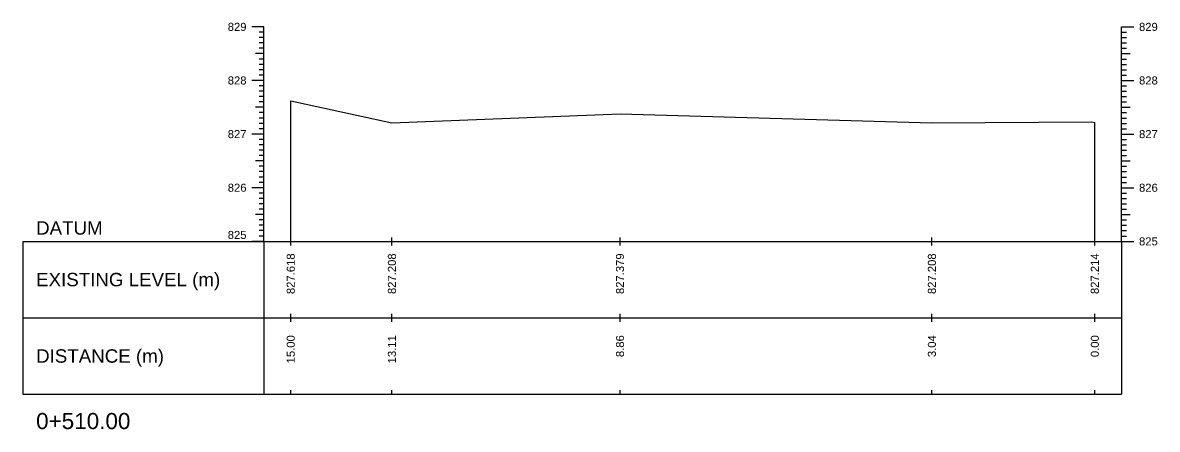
# Model space of a CAD drawing. Header units: millimetres. Extents: x 2757 to 35141, y 547 to 28513.
# Drawn here: x 32929.4 to 33141, y 26750.7 to 26826.6 of the extents above; entities that cross this region are included whole.
import ezdxf
from ezdxf.enums import TextEntityAlignment as Align

# ---------------------------------------------------------------- set-up
doc = ezdxf.new("R2010")
doc.units = ezdxf.units.MM
doc.layers.add('CS_Drawing', color=7, linetype='Continuous')
doc.layers.add('GL', color=3, linetype='Continuous')
doc.styles.get("Standard").update_dxf_attribs({"font": 'arial.ttf'})

msp = doc.modelspace()

# ---------------------------------------------------------------- linework, layer by layer
at = {"layer": 'CS_Drawing'}
for p, q in [((32974.35008, 26825.79126), (32972.10008, 26825.79126)), ((32974.35008, 26825.79126), (32972.77508, 26825.79126)), ((32974.35008, 26785.79126), (32974.35008, 26825.79126)), ((33134.3499, 26825.79126), (33136.5999, 26825.79126)), ((33134.3499, 26825.79126), (33135.9249, 26825.79126)), ((33134.3499, 26785.79126), (33134.3499, 26825.79126)), ((32974.35008, 26824.79126), (32973.45008, 26824.79126)), ((32974.35008, 26823.79126), (32973.45008, 26823.79126)), ((33134.3499, 26824.79126), (33135.2499, 26824.79126)), ((33134.3499, 26823.79126), (33135.2499, 26823.79126)), ((32974.35008, 26822.79126), (32973.45008, 26822.79126)), ((32974.35008, 26821.79126), (32973.45008, 26821.79126)), ((33134.3499, 26822.79126), (33135.2499, 26822.79126)), ((33134.3499, 26821.79126), (33135.2499, 26821.79126)), ((32974.35008, 26820.79126), (32972.77508, 26820.79126)), ((32974.35008, 26820.79126), (32973.45008, 26820.79126)), ((32974.35008, 26819.79126), (32973.45008, 26819.79126)), ((33134.3499, 26820.79126), (33135.9249, 26820.79126)), ((33134.3499, 26820.79126), (33135.2499, 26820.79126)), ((33134.3499, 26819.79126), (33135.2499, 26819.79126)), ((32974.35008, 26818.79126), (32973.45008, 26818.79126)), ((32974.35008, 26817.79126), (32973.45008, 26817.79126)), ((33134.3499, 26818.79126), (33135.2499, 26818.79126)), ((33134.3499, 26817.79126), (33135.2499, 26817.79126)), ((32974.35008, 26815.79126), (32972.10008, 26815.79126)), ((32974.35008, 26815.79126), (32972.77508, 26815.79126)), ((32974.35008, 26816.79126), (32973.45008, 26816.79126)), ((32974.35008, 26815.79126), (32973.45008, 26815.79126)), ((33134.3499, 26816.79126), (33135.2499, 26816.79126)), ((33134.3499, 26815.79126), (33136.5999, 26815.79126)), ((33134.3499, 26815.79126), (33135.9249, 26815.79126)), ((33134.3499, 26815.79126), (33135.2499, 26815.79126)), ((32974.35008, 26814.79126), (32973.45008, 26814.79126)), ((32974.35008, 26813.79126), (32973.45008, 26813.79126)), ((33134.3499, 26814.79126), (33135.2499, 26814.79126)), ((33134.3499, 26813.79126), (33135.2499, 26813.79126)), ((32974.35008, 26810.79126), (32972.77508, 26810.79126)), ((32974.35008, 26812.79126), (32973.45008, 26812.79126)), ((32974.35008, 26811.79126), (32973.45008, 26811.79126)), ((32974.35008, 26810.79126), (32973.45008, 26810.79126)), ((32979.35008, 26785.79126), (32979.35008, 26811.97126)), ((33134.3499, 26812.79126), (33135.2499, 26812.79126)), ((33134.3499, 26811.79126), (33135.2499, 26811.79126)), ((33134.3499, 26810.79126), (33135.9249, 26810.79126)), ((33134.3499, 26810.79126), (33135.2499, 26810.79126)), ((32974.35008, 26809.79126), (32973.45008, 26809.79126)), ((32974.35008, 26808.79126), (32973.45008, 26808.79126)), ((33134.3499, 26809.79126), (33135.2499, 26809.79126)), ((33134.3499, 26808.79126), (33135.2499, 26808.79126)), ((32974.35008, 26807.79126), (32973.45008, 26807.79126)), ((32974.35008, 26806.79126), (32973.45008, 26806.79126)), ((33129.3499, 26785.79126), (33129.3499, 26807.93126)), ((33134.3499, 26807.79126), (33135.2499, 26807.79126)), ((33134.3499, 26806.79126), (33135.2499, 26806.79126)), ((32974.35008, 26805.79126), (32972.10008, 26805.79126)), ((32974.35008, 26805.79126), (32972.77508, 26805.79126)), ((32974.35008, 26805.79126), (32973.45008, 26805.79126)), ((32974.35008, 26804.79126), (32973.45008, 26804.79126)), ((33134.3499, 26805.79126), (33136.5999, 26805.79126)), ((33134.3499, 26805.79126), (33135.9249, 26805.79126)), ((33134.3499, 26805.79126), (33135.2499, 26805.79126)), ((33134.3499, 26804.79126), (33135.2499, 26804.79126)), ((32974.35008, 26803.79126), (32973.45008, 26803.79126)), ((32974.35008, 26802.79126), (32973.45008, 26802.79126)), ((33134.3499, 26803.79126), (33135.2499, 26803.79126)), ((33134.3499, 26802.79126), (33135.2499, 26802.79126)), ((32974.35008, 26800.79126), (32972.77508, 26800.79126)), ((32974.35008, 26801.79126), (32973.45008, 26801.79126)), ((32974.35008, 26800.79126), (32973.45008, 26800.79126)), ((33134.3499, 26801.79126), (33135.2499, 26801.79126)), ((33134.3499, 26800.79126), (33135.9249, 26800.79126)), ((33134.3499, 26800.79126), (33135.2499, 26800.79126)), ((32974.35008, 26799.79126), (32973.45008, 26799.79126)), ((32974.35008, 26798.79126), (32973.45008, 26798.79126)), ((33134.3499, 26799.79126), (33135.2499, 26799.79126)), ((33134.3499, 26798.79126), (33135.2499, 26798.79126)), ((32974.35008, 26797.79126), (32973.45008, 26797.79126)), ((32974.35008, 26796.79126), (32973.45008, 26796.79126)), ((33134.3499, 26797.79126), (33135.2499, 26797.79126)), ((33134.3499, 26796.79126), (33135.2499, 26796.79126)), ((32974.35008, 26795.79126), (32972.10008, 26795.79126)), ((32974.35008, 26795.79126), (32972.77508, 26795.79126)), ((32974.35008, 26795.79126), (32973.45008, 26795.79126)), ((32974.35008, 26794.79126), (32973.45008, 26794.79126)), ((32974.35008, 26793.79126), (32973.45008, 26793.79126)), ((33134.3499, 26795.79126), (33136.5999, 26795.79126)), ((33134.3499, 26795.79126), (33135.9249, 26795.79126)), ((33134.3499, 26795.79126), (33135.2499, 26795.79126)), ((33134.3499, 26794.79126), (33135.2499, 26794.79126)), ((33134.3499, 26793.79126), (33135.2499, 26793.79126)), ((32974.35008, 26792.79126), (32973.45008, 26792.79126)), ((32974.35008, 26791.79126), (32973.45008, 26791.79126)), ((33134.3499, 26792.79126), (33135.2499, 26792.79126)), ((33134.3499, 26791.79126), (33135.2499, 26791.79126)), ((32974.35008, 26790.79126), (32972.77508, 26790.79126)), ((32974.35008, 26790.79126), (32973.45008, 26790.79126)), ((32974.35008, 26789.79126), (32973.45008, 26789.79126)), ((33134.3499, 26790.79126), (33135.9249, 26790.79126)), ((33134.3499, 26790.79126), (33135.2499, 26790.79126)), ((33134.3499, 26789.79126), (33135.2499, 26789.79126)), ((32974.35008, 26788.79126), (32973.45008, 26788.79126)), ((32974.35008, 26787.79126), (32973.45008, 26787.79126)), ((33134.3499, 26788.79126), (33135.2499, 26788.79126)), ((33134.3499, 26787.79126), (33135.2499, 26787.79126)), ((32929.35008, 26785.79126), (32974.35008, 26785.79126)), ((32929.35008, 26785.79126), (32929.35008, 26757.29126)), ((32974.35008, 26785.79126), (32972.10008, 26785.79126)), ((32974.35008, 26785.79126), (32972.77508, 26785.79126)), ((32974.35008, 26786.79126), (32973.45008, 26786.79126)), ((32974.35008, 26785.79126), (32973.45008, 26785.79126)), ((32974.35008, 26785.79126), (33134.3499, 26785.79126)), ((32974.35008, 26785.79126), (32974.35008, 26757.29126)), ((32979.35008, 26785.04126), (32979.35008, 26786.54126)), ((32998.22522, 26785.04126), (32998.22522, 26786.54126)), ((33040.77658, 26785.04126), (33040.77658, 26786.54126)), ((33098.9561, 26785.04126), (33098.9561, 26786.54126)), ((33129.3499, 26785.04126), (33129.3499, 26786.54126)), ((33134.3499, 26786.79126), (33135.2499, 26786.79126)), ((33134.3499, 26785.79126), (33136.5999, 26785.79126)), ((33134.3499, 26785.79126), (33135.9249, 26785.79126)), ((33134.3499, 26785.79126), (33135.2499, 26785.79126)), ((33134.3499, 26785.79126), (33134.3499, 26757.29126)), ((32929.35008, 26771.54126), (32974.35008, 26771.54126)), ((32974.35008, 26771.54126), (33134.3499, 26771.54126)), ((32974.35008, 26771.54126), (33134.3499, 26771.54126)), ((32979.35008, 26770.79126), (32979.35008, 26772.29126)), ((32998.22522, 26770.79126), (32998.22522, 26772.29126)), ((33040.77658, 26770.79126), (33040.77658, 26772.29126)), ((33098.9561, 26770.79126), (33098.9561, 26772.29126)), ((33129.3499, 26770.79126), (33129.3499, 26772.29126)), ((32979.35008, 26757.29126), (32979.35008, 26758.04126)), ((32998.22522, 26757.29126), (32998.22522, 26758.04126)), ((33040.77658, 26757.29126), (33040.77658, 26758.04126)), ((33098.9561, 26757.29126), (33098.9561, 26758.04126)), ((33129.3499, 26757.29126), (33129.3499, 26758.04126)), ((32929.35008, 26757.29126), (32974.35008, 26757.29126)), ((32974.35008, 26757.29126), (33134.3499, 26757.29126))]:
    msp.add_line(p, q, dxfattribs=at)
at = {"layer": 'GL'}
msp.add_lwpolyline([(32979.35008, 26811.97126), (32998.22522, 26807.87126), (33040.77658, 26809.58126), (33098.9561, 26807.87126), (33128.80489, 26808.07126), (33129.3499, 26807.93126)], dxfattribs=at)

# ---------------------------------------------------------------- texts
at = {"layer": 'CS_Drawing'}
for s, p in [('829', (32971.10008, 26825.79126)), ('828', (32971.10008, 26815.79126)), ('827', (32971.10008, 26805.79126)), ('826', (32971.10008, 26795.79126))]:
    msp.add_text(s, height=1.5, dxfattribs=at).set_placement(p, align=Align.MIDDLE_RIGHT)
for s, height, p in [('829', 1.5, (33137.5999, 26825.79126)), ('828', 1.5, (33137.5999, 26815.79126)), ('827', 1.5, (33137.5999, 26805.79126)), ('826', 1.5, (33137.5999, 26795.79126)), ('DATUM', 2.5, (32931.85008, 26788.29126)), ('825', 1.5, (33137.5999, 26785.79126)), ('825', 1.5, (33137.5999, 26785.79126)), ('EXISTING LEVEL (m)', 2.5, (32931.85008, 26778.66626)), ('DISTANCE (m)', 2.5, (32931.85008, 26764.41626)), ('0+510.00', 3, (32931.85008, 26752.29126))]:
    msp.add_text(s, height=height, dxfattribs=at).set_placement(p, align=Align.MIDDLE_LEFT)
msp.add_text('825', height=1.5, dxfattribs=at).set_placement((32971.10008, 26786.24126), align=Align.RIGHT)
for s, p in [('827.618', (32979.35008, 26783.54126)), ('827.208', (32998.22522, 26783.54126)), ('827.379', (33040.77658, 26783.54126)), ('827.208', (33098.9561, 26783.54126)), ('827.214', (33129.3499, 26783.54126)), ('15.00', (32979.35008, 26768.29126)), ('13.11', (32998.22522, 26768.29126)), ('8.86', (33040.77658, 26768.29126)), ('3.04', (33098.9561, 26768.29126)), ('0.00', (33129.3499, 26768.29126))]:
    msp.add_text(s, height=1.5, rotation=90, dxfattribs=at).set_placement(p, align=Align.MIDDLE_RIGHT)

doc.saveas('drawing.dxf')
